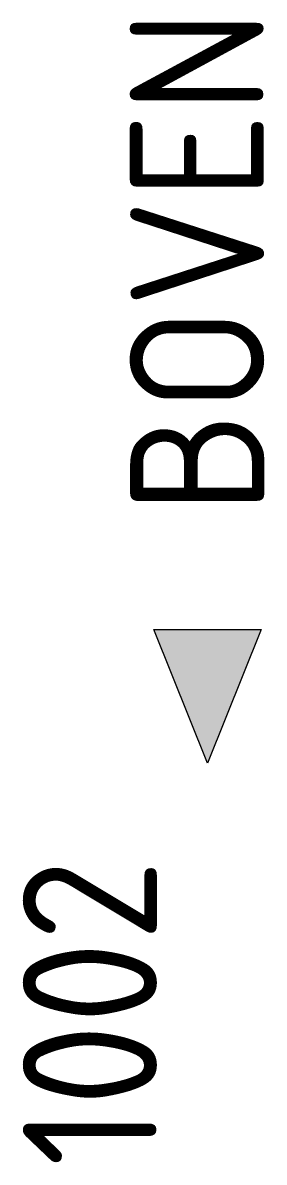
# Model space of a CAD drawing. Extents: x 294 to 298.5, y 80.8 to 102.1.
import ezdxf
from ezdxf.enums import TextEntityAlignment as Align

# ---------------------------------------------------------------- set-up
doc = ezdxf.new("R2010")
doc.units = 0
doc.header["$LTSCALE"] = 10
doc.header["$MEASUREMENT"] = 0
doc.layers.get('0').update_dxf_attribs({"linetype": 'CONTINUOUS'})
doc.layers.add('207', color=3, linetype='CONTINUOUS')
doc.layers.add('54', color=4, linetype='CONTINUOUS')
doc.styles.get("Standard").update_dxf_attribs({"font": 'iso8.shx'})

msp = doc.modelspace()

# ---------------------------------------------------------------- linework, layer by layer
msp.add_lwpolyline([(296.443, 90.793), (298.443, 90.793), (297.443, 88.293), (296.443, 90.793)], close=True)
msp.add_solid([(298.443, 90.793), (296.443, 90.793), (297.443, 88.293)])

# ---------------------------------------------------------------- texts
at = {"layer": '207'}
msp.add_attdef('BOVEN', (298.5, 92.949), '-', height=2.5, rotation=90, dxfattribs=at)
at = {"layer": '54'}
msp.add_attdef('1002', text='POT', height=2.5, rotation=90, dxfattribs=at).set_placement((296.5, 86.5), align=Align.RIGHT)

doc.saveas('drawing.dxf')
